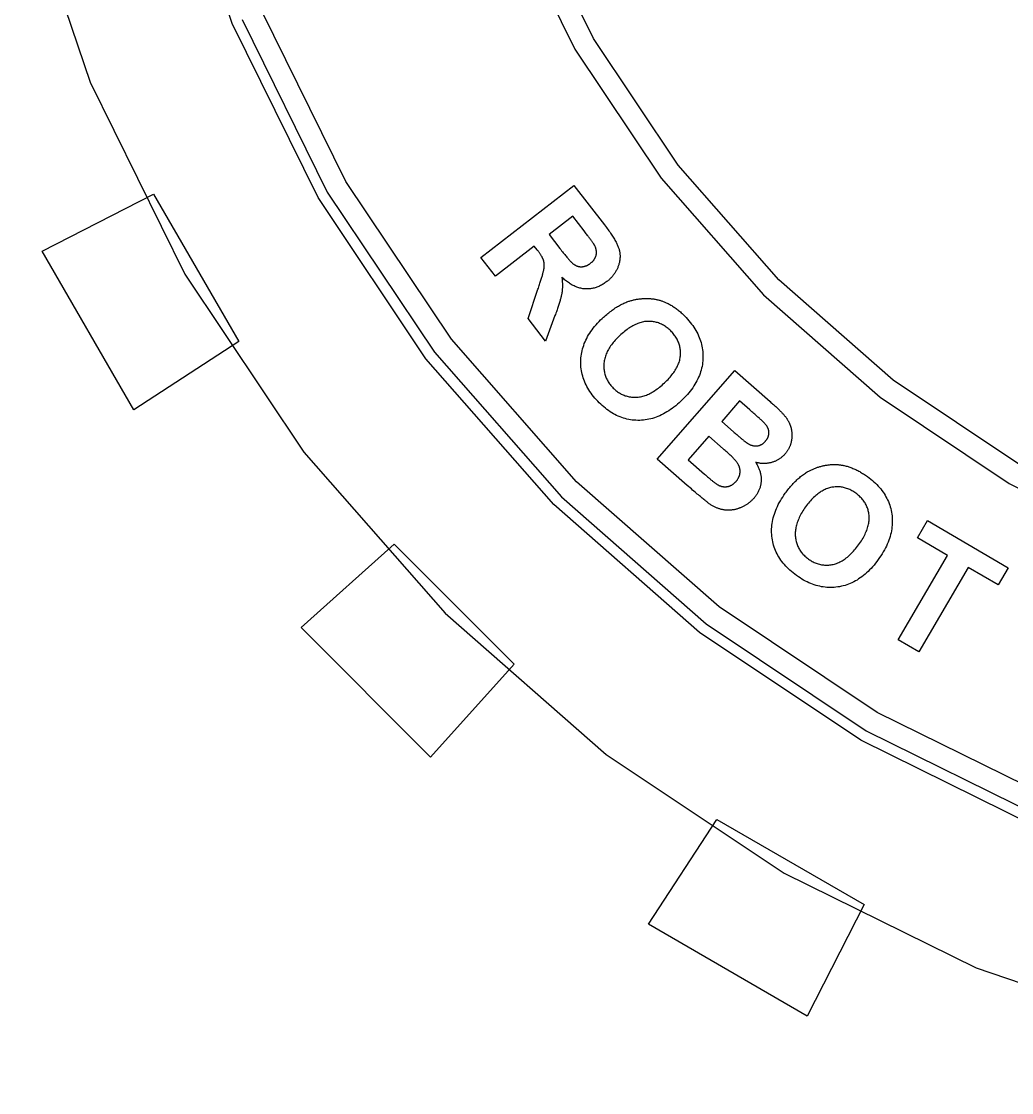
# Model space of a CAD drawing. Header units: millimetres. Extents: x 0.3 to 29.7, y 0.3 to 29.7.
# Drawn here: x 1.73 to 10.04, y 1.26 to 10.25 of the extents above; entities that cross this region are included whole.
import ezdxf

# ---------------------------------------------------------------- set-up
doc = ezdxf.new("R2010")
doc.units = ezdxf.units.MM

msp = doc.modelspace()

# ---------------------------------------------------------------- linework, layer by layer
at = {"layer": 'SILKSCREEN'}
for points in [[(19.7644, 3.4977), (18.2223, 2.9742), (16.6251, 2.6565), (15, 2.55), (13.3749, 2.6565), (11.7777, 2.9742), (10.2356, 3.4977), (8.775, 4.218), (7.4209, 5.1228), (6.1965, 6.1965), (5.1228, 7.4209), (4.218, 8.775), (3.4977, 10.2356), (2.9742, 11.7777)], [(1.7282, 11.4438), (2.3059, 9.7419), (3.1008, 8.13), (4.0993, 6.6356), (5.2844, 5.2844), (6.6356, 4.0993), (8.13, 3.1008), (9.7419, 2.3059), (11.4438, 1.7282), (13.2066, 1.3775), (15, 1.26), (16.7934, 1.3775), (18.5562, 1.7282), (20.2581, 2.3059)], [(19.89, 6.5303), (18.7426, 5.9645), (17.5313, 5.5532), (16.2765, 5.3037), (15, 5.22), (13.7235, 5.3037), (12.4687, 5.5532), (11.2574, 5.9645), (10.11, 6.5303), (9.0463, 7.241), (8.0845, 8.0845), (7.241, 9.0463), (6.5303, 10.11), (5.9645, 11.2574)], [(5.7982, 11.1885), (6.3744, 10.02), (7.0982, 8.9367), (7.9572, 7.9572), (8.9367, 7.0982), (10.02, 6.3744), (11.1885, 5.7982), (12.4222, 5.3794), (13.7, 5.1252), (15, 5.04), (16.3, 5.1252), (17.5778, 5.3794), (18.8115, 5.7982), (19.98, 6.3744)], [(3.5808, 10.27), (4.2959, 8.82), (5.1942, 7.4757), (6.2602, 6.2602), (7.4757, 5.1942), (8.82, 4.2959), (10.27, 3.5808), (11.801, 3.0612), (13.3867, 2.7457), (15, 2.64), (16.6133, 2.7457), (18.199, 3.0612), (19.73, 3.5808), (21.18, 4.2959)], [(21.09, 4.4518), (19.6611, 3.7471), (18.1524, 3.235), (16.5898, 2.9242), (15, 2.82), (13.4102, 2.9242), (11.8476, 3.235), (10.3389, 3.7471), (8.91, 4.4518), (7.5853, 5.337), (6.3874, 6.3874), (5.337, 7.5853), (4.4518, 8.91), (3.7471, 10.3389)]]:
    msp.add_lwpolyline(points, dxfattribs=at)
for points in [[(5.7069, 8.1138), (5.5848, 8.2716), (6.3657, 8.8761), (6.6228, 8.5443), (6.6307, 8.534), (6.6384, 8.5238), (6.6459, 8.5138), (6.653, 8.504), (6.66, 8.4944), (6.6666, 8.485), (6.673, 8.4757), (6.6792, 8.4667), (6.6851, 8.4578), (6.6907, 8.4491), (6.6961, 8.4405), (6.7012, 8.4322), (6.706, 8.424), (6.7106, 8.416), (6.715, 8.4082), (6.7191, 8.4006), (6.7229, 8.3931), (6.7265, 8.3858), (6.7298, 8.3788), (6.7328, 8.3718), (6.7356, 8.3651), (6.7382, 8.3586), (6.7405, 8.3522), (6.7425, 8.346), (6.7443, 8.3399), (6.746, 8.3338), (6.7475, 8.3277), (6.7488, 8.3216), (6.7499, 8.3155), (6.7509, 8.3094), (6.7517, 8.3032), (6.7523, 8.2971), (6.7527, 8.2909), (6.7529, 8.2847), (6.753, 8.2785), (6.7529, 8.2723), (6.7526, 8.2661), (6.7522, 8.2599), (6.7516, 8.2537), (6.7508, 8.2475), (6.7498, 8.2412), (6.7486, 8.235), (6.7473, 8.2287), (6.7458, 8.2224), (6.7441, 8.2161), (6.7422, 8.2098), (6.7402, 8.2035), (6.738, 8.1972), (6.7357, 8.1909), (6.7332, 8.1848), (6.7305, 8.1786), (6.7277, 8.1726), (6.7248, 8.1667), (6.7217, 8.1608), (6.7185, 8.155), (6.7151, 8.1492), (6.7116, 8.1436), (6.708, 8.138), (6.7042, 8.1325), (6.7002, 8.1271), (6.6961, 8.1217), (6.6919, 8.1165), (6.6875, 8.1113), (6.6829, 8.1061), (6.6783, 8.1011), (6.6734, 8.0961), (6.6685, 8.0912), (6.6633, 8.0864), (6.6581, 8.0817), (6.6527, 8.077), (6.6471, 8.0724), (6.6414, 8.0679), (6.6341, 8.0624), (6.6267, 8.0571), (6.6193, 8.0521), (6.6118, 8.0473), (6.6044, 8.0428), (6.5969, 8.0386), (6.5893, 8.0346), (6.5818, 8.0309), (6.5742, 8.0274), (6.5665, 8.0242), (6.5589, 8.0213), (6.5512, 8.0186), (6.5434, 8.0162), (6.5357, 8.0141), (6.5279, 8.0122), (6.5201, 8.0106), (6.5122, 8.0092), (6.5043, 8.0081), (6.4964, 8.0073), (6.4884, 8.0067), (6.4805, 8.0064), (6.4724, 8.0063), (6.4644, 8.0065), (6.4563, 8.007), (6.4482, 8.0078), (6.4401, 8.0088), (6.432, 8.0102), (6.4239, 8.0118), (6.4158, 8.0138), (6.4077, 8.016), (6.3997, 8.0185), (6.3916, 8.0213), (6.3836, 8.0244), (6.3756, 8.0278), (6.3676, 8.0315), (6.3596, 8.0354), (6.3516, 8.0397), (6.3436, 8.0442), (6.3356, 8.0491), (6.3276, 8.0542), (6.3197, 8.0596), (6.3117, 8.0653), (6.3038, 8.0713), (6.2959, 8.0776), (6.288, 8.0842), (6.2801, 8.0911), (6.2722, 8.0982), (6.2643, 8.1057), (6.2651, 8.0995), (6.2658, 8.0934), (6.2665, 8.0874), (6.2671, 8.0814), (6.2676, 8.0754), (6.268, 8.0695), (6.2684, 8.0636), (6.2687, 8.0578), (6.2689, 8.052), (6.2691, 8.0462), (6.2692, 8.0405), (6.2692, 8.0349), (6.2692, 8.0293), (6.2691, 8.0237), (6.2689, 8.0182), (6.2687, 8.0128), (6.2684, 8.0073), (6.268, 8.002), (6.2676, 7.9966), (6.2671, 7.9914), (6.2665, 7.9861), (6.2658, 7.9809), (6.2651, 7.9758), (6.2643, 7.9707), (6.2634, 7.9655), (6.2624, 7.96), (6.2612, 7.9544), (6.26, 7.9485), (6.2585, 7.9423), (6.257, 7.936), (6.2553, 7.9294), (6.2535, 7.9226), (6.2516, 7.9156), (6.2495, 7.9083), (6.2473, 7.9008), (6.245, 7.8931), (6.2426, 7.8851), (6.24, 7.8769), (6.2373, 7.8685), (6.2344, 7.8599), (6.2315, 7.851), (6.2284, 7.8419), (6.2251, 7.8326), (6.2218, 7.8231), (6.2183, 7.8133), (6.2146, 7.8033), (6.2109, 7.7931), (6.207, 7.7826), (6.1284, 7.5693), (5.9823, 7.758), (6.0639, 8.0034), (6.0675, 8.0142), (6.071, 8.0247), (6.0743, 8.0348), (6.0776, 8.0447), (6.0806, 8.0542), (6.0836, 8.0634), (6.0864, 8.0723), (6.0891, 8.0809), (6.0917, 8.0892), (6.0941, 8.0972), (6.0964, 8.1048), (6.0986, 8.1121), (6.1007, 8.1192), (6.1026, 8.1259), (6.1044, 8.1323), (6.106, 8.1383), (6.1076, 8.1441), (6.109, 8.1495), (6.1102, 8.1547), (6.1114, 8.1595), (6.1124, 8.164), (6.1132, 8.1682), (6.114, 8.172), (6.1146, 8.1756), (6.1151, 8.179), (6.1155, 8.1823), (6.1159, 8.1856), (6.1162, 8.1889), (6.1165, 8.1921), (6.1167, 8.1953), (6.1168, 8.1985), (6.1169, 8.2017), (6.117, 8.2048), (6.1169, 8.2079), (6.1168, 8.211), (6.1167, 8.214), (6.1165, 8.217), (6.1162, 8.22), (6.1159, 8.2229), (6.1155, 8.2259), (6.1151, 8.2288), (6.1146, 8.2316), (6.114, 8.2345), (6.1134, 8.2373), (6.1128, 8.24), (6.112, 8.2428), (6.1112, 8.2455), (6.1104, 8.2482), (6.1094, 8.2509), (6.1084, 8.2537), (6.1072, 8.2565), (6.1059, 8.2594), (6.1045, 8.2624), (6.103, 8.2655), (6.1014, 8.2687), (6.0997, 8.2719), (6.0979, 8.2752), (6.096, 8.2786), (6.0939, 8.2821), (6.0918, 8.2856), (6.0895, 8.2893), (6.0872, 8.293), (6.0847, 8.2967), (6.0821, 8.3006), (6.0794, 8.3045), (6.0766, 8.3086), (6.0737, 8.3127), (6.0707, 8.3168), (6.0676, 8.3211), (6.0644, 8.3254), (6.061, 8.3298), (6.0576, 8.3343), (6.033, 8.3661), (5.7069, 8.1138)], [(3.552, 7.566), (2.673, 6.993), (1.902, 8.325), (2.838, 8.802)], [(6.3558, 8.6163), (6.1575, 8.4627), (6.2478, 8.346), (6.255, 8.3367), (6.2621, 8.3277), (6.2689, 8.3191), (6.2755, 8.3108), (6.282, 8.3028), (6.2882, 8.2951), (6.2943, 8.2877), (6.3001, 8.2807), (6.3058, 8.274), (6.3113, 8.2676), (6.3165, 8.2615), (6.3216, 8.2558), (6.3265, 8.2503), (6.3312, 8.2452), (6.3356, 8.2405), (6.3399, 8.236), (6.344, 8.2319), (6.3479, 8.228), (6.3516, 8.2245), (6.3551, 8.2214), (6.3584, 8.2185), (6.3616, 8.216), (6.3645, 8.2138), (6.3672, 8.2119), (6.3698, 8.2102), (6.3725, 8.2086), (6.3751, 8.207), (6.3778, 8.2055), (6.3805, 8.2042), (6.3832, 8.2029), (6.3859, 8.2016), (6.3887, 8.2005), (6.3914, 8.1994), (6.3942, 8.1985), (6.397, 8.1976), (6.3997, 8.1967), (6.4026, 8.196), (6.4054, 8.1954), (6.4082, 8.1948), (6.4111, 8.1943), (6.4139, 8.1939), (6.4168, 8.1936), (6.4197, 8.1933), (6.4226, 8.1932), (6.4255, 8.1931), (6.4285, 8.1931), (6.4314, 8.1931), (6.4344, 8.1933), (6.4374, 8.1935), (6.4404, 8.1938), (6.4434, 8.1942), (6.4464, 8.1947), (6.4494, 8.1953), (6.4523, 8.1959), (6.4553, 8.1966), (6.4583, 8.1975), (6.4613, 8.1984), (6.4642, 8.1994), (6.4672, 8.2005), (6.4702, 8.2016), (6.4731, 8.2029), (6.4761, 8.2042), (6.479, 8.2057), (6.482, 8.2072), (6.4849, 8.2088), (6.4879, 8.2105), (6.4908, 8.2122), (6.4938, 8.2141), (6.4967, 8.216), (6.4996, 8.2181), (6.5026, 8.2202), (6.5055, 8.2224), (6.5087, 8.225), (6.5118, 8.2276), (6.5148, 8.2302), (6.5177, 8.2329), (6.5205, 8.2356), (6.5232, 8.2383), (6.5258, 8.241), (6.5282, 8.2438), (6.5306, 8.2467), (6.5328, 8.2495), (6.535, 8.2524), (6.537, 8.2553), (6.5389, 8.2583), (6.5407, 8.2613), (6.5424, 8.2643), (6.544, 8.2673), (6.5455, 8.2704), (6.5469, 8.2735), (6.5482, 8.2767), (6.5493, 8.2799), (6.5504, 8.2831), (6.5513, 8.2863), (6.5522, 8.2896), (6.5529, 8.2929), (6.5535, 8.2962), (6.554, 8.2996), (6.5544, 8.3029), (6.5546, 8.3063), (6.5548, 8.3097), (6.5549, 8.3131), (6.5548, 8.3165), (6.5547, 8.3199), (6.5544, 8.3233), (6.554, 8.3267), (6.5536, 8.3302), (6.553, 8.3336), (6.5523, 8.3371), (6.5515, 8.3406), (6.5506, 8.3441), (6.5496, 8.3476), (6.5484, 8.3511), (6.5472, 8.3546), (6.5459, 8.3581), (6.5444, 8.3617), (6.5429, 8.3653), (6.5412, 8.3688), (6.5395, 8.3724), (6.5376, 8.376), (6.5365, 8.3779), (6.5351, 8.3801), (6.5336, 8.3825), (6.5318, 8.3852), (6.5298, 8.3881), (6.5276, 8.3913), (6.5251, 8.3948), (6.5225, 8.3985), (6.5196, 8.4025), (6.5166, 8.4067), (6.5133, 8.4112), (6.5098, 8.416), (6.5061, 8.421), (6.5021, 8.4263), (6.498, 8.4318), (6.4936, 8.4376), (6.489, 8.4437), (6.4842, 8.45), (6.4792, 8.4565), (6.474, 8.4634), (6.4685, 8.4705), (6.4629, 8.4778), (6.457, 8.4854), (6.4509, 8.4933), (6.3558, 8.6163)], [(6.6042, 7.7598), (6.6134, 7.7683), (6.6225, 7.7766), (6.6316, 7.7846), (6.6408, 7.7925), (6.6499, 7.8), (6.6589, 7.8074), (6.668, 7.8145), (6.6771, 7.8214), (6.6861, 7.8281), (6.6951, 7.8345), (6.7041, 7.8407), (6.7131, 7.8467), (6.7221, 7.8525), (6.731, 7.858), (6.7399, 7.8633), (6.7489, 7.8683), (6.7578, 7.8732), (6.7667, 7.8778), (6.7755, 7.8821), (6.7844, 7.8863), (6.7932, 7.8902), (6.802, 7.8938), (6.8108, 7.8973), (6.8196, 7.9005), (6.8261, 7.9027), (6.8327, 7.9049), (6.8393, 7.9069), (6.8458, 7.9088), (6.8524, 7.9106), (6.8591, 7.9123), (6.8657, 7.914), (6.8724, 7.9155), (6.879, 7.9169), (6.8857, 7.9183), (6.8924, 7.9195), (6.8992, 7.9206), (6.9059, 7.9216), (6.9127, 7.9226), (6.9195, 7.9234), (6.9263, 7.9241), (6.9331, 7.9247), (6.9399, 7.9252), (6.9468, 7.9257), (6.9536, 7.926), (6.9605, 7.9262), (6.9674, 7.9264), (6.9744, 7.9264), (6.9813, 7.9263), (6.9882, 7.9261), (6.9951, 7.9259), (7.002, 7.9255), (7.0088, 7.9251), (7.0155, 7.9245), (7.0222, 7.9238), (7.0288, 7.9231), (7.0354, 7.9222), (7.042, 7.9212), (7.0484, 7.9201), (7.0549, 7.919), (7.0612, 7.9177), (7.0676, 7.9163), (7.0738, 7.9148), (7.0801, 7.9132), (7.0862, 7.9115), (7.0923, 7.9097), (7.0984, 7.9078), (7.1044, 7.9058), (7.1104, 7.9037), (7.1163, 7.9015), (7.1221, 7.8991), (7.1279, 7.8967), (7.1337, 7.8942), (7.1413, 7.8907), (7.1489, 7.8871), (7.1565, 7.8833), (7.164, 7.8794), (7.1715, 7.8753), (7.179, 7.871), (7.1865, 7.8666), (7.1939, 7.862), (7.2012, 7.8572), (7.2086, 7.8523), (7.2159, 7.8472), (7.2232, 7.8419), (7.2304, 7.8365), (7.2376, 7.8309), (7.2448, 7.8252), (7.252, 7.8193), (7.2591, 7.8132), (7.2662, 7.807), (7.2732, 7.8006), (7.2802, 7.794), (7.2872, 7.7873), (7.2942, 7.7804), (7.3011, 7.7733), (7.308, 7.7661), (7.3202, 7.7528), (7.3318, 7.7394), (7.3429, 7.7259), (7.3535, 7.7123), (7.3635, 7.6986), (7.3729, 7.6848), (7.3818, 7.6708), (7.3902, 7.6568), (7.398, 7.6427), (7.4052, 7.6285), (7.4119, 7.6142), (7.418, 7.5998), (7.4236, 7.5852), (7.4286, 7.5706), (7.4331, 7.5559), (7.4371, 7.541), (7.4404, 7.5261), (7.4433, 7.5111), (7.4456, 7.4959), (7.4473, 7.4807), (7.4485, 7.4653), (7.4491, 7.4499), (7.4492, 7.4343), (7.4487, 7.4187), (7.4477, 7.403), (7.4461, 7.3875), (7.4439, 7.372), (7.4412, 7.3565), (7.4378, 7.3412), (7.4339, 7.3259), (7.4294, 7.3108), (7.4243, 7.2957), (7.4187, 7.2806), (7.4124, 7.2657), (7.4056, 7.2509), (7.3982, 7.2361), (7.3902, 7.2214), (7.3817, 7.2068), (7.3726, 7.1922), (7.3628, 7.1778), (7.3525, 7.1634), (7.3417, 7.1491), (7.3302, 7.1349), (7.3182, 7.1207), (7.3055, 7.1067), (7.2923, 7.0927), (7.2786, 7.0788), (7.2642, 7.065), (7.2497, 7.0516), (7.2351, 7.0389), (7.2204, 7.0266), (7.2057, 7.015), (7.191, 7.004), (7.1762, 6.9935), (7.1614, 6.9836), (7.1465, 6.9742), (7.1316, 6.9655), (7.1167, 6.9573), (7.1017, 6.9497), (7.0866, 6.9427), (7.0715, 6.9362), (7.0564, 6.9304), (7.0412, 6.9251), (7.0259, 6.9203), (7.0107, 6.9162), (6.9953, 6.9126), (6.98, 6.9096), (6.9645, 6.9072), (6.9491, 6.9054), (6.9336, 6.9041), (6.918, 6.9034), (6.9024, 6.9033), (6.8868, 6.9038), (6.8714, 6.9048), (6.8561, 6.9063), (6.841, 6.9084), (6.8259, 6.9111), (6.8111, 6.9143), (6.7963, 6.918), (6.7817, 6.9222), (6.7672, 6.927), (6.7528, 6.9324), (6.7386, 6.9383), (6.7245, 6.9447), (6.7105, 6.9517), (6.6967, 6.9592), (6.683, 6.9672), (6.6695, 6.9758), (6.656, 6.985), (6.6428, 6.9946), (6.6296, 7.0049), (6.6166, 7.0156), (6.6037, 7.0269), (6.5909, 7.0388), (6.5783, 7.0512), (6.5658, 7.0641), (6.5535, 7.0775), (6.5418, 7.091), (6.5306, 7.1046), (6.5199, 7.1183), (6.5099, 7.1321), (6.5003, 7.146), (6.4914, 7.16), (6.4829, 7.174), (6.4751, 7.1882), (6.4678, 7.2024), (6.461, 7.2168), (6.4548, 7.2312), (6.4492, 7.2457), (6.4441, 7.2603), (6.4395, 7.275), (6.4355, 7.2898), (6.4321, 7.3047), (6.4292, 7.3197), (6.4269, 7.3348), (6.4251, 7.3499), (6.4239, 7.3652), (6.4233, 7.3805), (6.4232, 7.396), (6.4236, 7.4115), (6.4246, 7.427), (6.4262, 7.4424), (6.4284, 7.4578), (6.4311, 7.473), (6.4344, 7.4882), (6.4383, 7.5032), (6.4427, 7.5182), (6.4477, 7.5331), (6.4532, 7.5479), (6.4593, 7.5627), (6.466, 7.5773), (6.4733, 7.5919), (6.4811, 7.6063), (6.4894, 7.6207), (6.4984, 7.635), (6.5079, 7.6492), (6.5179, 7.6634), (6.5286, 7.6774), (6.5398, 7.6913), (6.5515, 7.7052), (6.5638, 7.719), (6.5767, 7.7327), (6.5902, 7.7463), (6.6042, 7.7598)], [(6.75, 7.6146), (6.74, 7.605), (6.7304, 7.5954), (6.7212, 7.5859), (6.7124, 7.5763), (6.704, 7.5667), (6.6959, 7.5571), (6.6883, 7.5475), (6.681, 7.5379), (6.6742, 7.5283), (6.6677, 7.5187), (6.6616, 7.5091), (6.6559, 7.4995), (6.6506, 7.4899), (6.6456, 7.4802), (6.6411, 7.4706), (6.6369, 7.461), (6.6332, 7.4514), (6.6298, 7.4417), (6.6268, 7.4321), (6.6242, 7.4225), (6.622, 7.4128), (6.6202, 7.4032), (6.6187, 7.3935), (6.6177, 7.3839), (6.617, 7.3743), (6.6167, 7.3648), (6.6167, 7.3554), (6.6169, 7.3461), (6.6175, 7.3369), (6.6185, 7.3278), (6.6197, 7.3188), (6.6213, 7.3099), (6.6231, 7.3011), (6.6253, 7.2925), (6.6278, 7.2839), (6.6307, 7.2754), (6.6338, 7.267), (6.6373, 7.2587), (6.6411, 7.2505), (6.6452, 7.2424), (6.6496, 7.2345), (6.6543, 7.2266), (6.6594, 7.2188), (6.6647, 7.2111), (6.6704, 7.2035), (6.6764, 7.1961), (6.6828, 7.1887), (6.6894, 7.1814), (6.6963, 7.1743), (6.7033, 7.1675), (6.7104, 7.1611), (6.7176, 7.1549), (6.725, 7.1491), (6.7324, 7.1435), (6.74, 7.1383), (6.7477, 7.1334), (6.7555, 7.1288), (6.7634, 7.1246), (6.7714, 7.1206), (6.7795, 7.117), (6.7878, 7.1136), (6.7962, 7.1106), (6.8047, 7.1079), (6.8133, 7.1055), (6.822, 7.1035), (6.8308, 7.1017), (6.8398, 7.1002), (6.8488, 7.0991), (6.858, 7.0983), (6.8673, 7.0978), (6.8767, 7.0976), (6.8862, 7.0977), (6.8958, 7.0981), (6.9054, 7.099), (6.9151, 7.1002), (6.9248, 7.1019), (6.9345, 7.1039), (6.9443, 7.1064), (6.9541, 7.1092), (6.964, 7.1125), (6.9739, 7.1161), (6.9838, 7.1201), (6.9937, 7.1246), (7.0037, 7.1294), (7.0138, 7.1347), (7.0238, 7.1403), (7.0339, 7.1463), (7.0441, 7.1528), (7.0542, 7.1596), (7.0645, 7.1668), (7.0747, 7.1745), (7.085, 7.1825), (7.0953, 7.1909), (7.1057, 7.1997), (7.1161, 7.209), (7.1265, 7.2186), (7.1366, 7.2283), (7.1463, 7.238), (7.1556, 7.2476), (7.1645, 7.2573), (7.1731, 7.2669), (7.1812, 7.2765), (7.1889, 7.2861), (7.1963, 7.2956), (7.2032, 7.3052), (7.2098, 7.3147), (7.2159, 7.3242), (7.2217, 7.3337), (7.227, 7.3432), (7.232, 7.3527), (7.2366, 7.3621), (7.2408, 7.3715), (7.2446, 7.3809), (7.2479, 7.3903), (7.2509, 7.3997), (7.2535, 7.4091), (7.2557, 7.4184), (7.2576, 7.4277), (7.259, 7.437), (7.26, 7.4463), (7.2606, 7.4556), (7.2609, 7.4647), (7.2609, 7.4739), (7.2606, 7.4829), (7.2599, 7.4918), (7.2589, 7.5007), (7.2576, 7.5095), (7.256, 7.5183), (7.254, 7.5269), (7.2517, 7.5355), (7.2491, 7.544), (7.2461, 7.5524), (7.2428, 7.5608), (7.2392, 7.569), (7.2353, 7.5772), (7.2311, 7.5854), (7.2265, 7.5934), (7.2216, 7.6014), (7.2163, 7.6093), (7.2108, 7.6171), (7.2049, 7.6248), (7.1987, 7.6325), (7.1922, 7.6401), (7.1853, 7.6476), (7.1782, 7.6549), (7.171, 7.662), (7.1637, 7.6686), (7.1563, 7.675), (7.1488, 7.6811), (7.1412, 7.6868), (7.1335, 7.6922), (7.1257, 7.6973), (7.1178, 7.702), (7.1099, 7.7065), (7.1018, 7.7106), (7.0936, 7.7143), (7.0853, 7.7178), (7.0769, 7.721), (7.0684, 7.7238), (7.0598, 7.7263), (7.0512, 7.7284), (7.0424, 7.7303), (7.0335, 7.7318), (7.0245, 7.733), (7.0154, 7.7339), (7.0063, 7.7345), (6.997, 7.7347), (6.9876, 7.7346), (6.9781, 7.7342), (6.9686, 7.7333), (6.9591, 7.7321), (6.9495, 7.7304), (6.9399, 7.7284), (6.9302, 7.726), (6.9205, 7.7232), (6.9108, 7.7199), (6.901, 7.7163), (6.8912, 7.7123), (6.8814, 7.7079), (6.8715, 7.7031), (6.8616, 7.6979), (6.8516, 7.6923), (6.8416, 7.6863), (6.8316, 7.6799), (6.8215, 7.6732), (6.8114, 7.666), (6.8013, 7.6584), (6.7911, 7.6504), (6.7809, 7.6421), (6.7706, 7.6333), (6.7603, 7.6242), (6.75, 7.6146)], [(7.0644, 6.5787), (7.7157, 7.3212), (8.0124, 7.0608), (8.0197, 7.0544), (8.0267, 7.0482), (8.0336, 7.042), (8.0404, 7.036), (8.0469, 7.0301), (8.0533, 7.0242), (8.0595, 7.0185), (8.0655, 7.0129), (8.0713, 7.0074), (8.077, 7.0021), (8.0825, 6.9968), (8.0878, 6.9917), (8.0929, 6.9866), (8.0978, 6.9817), (8.1026, 6.9768), (8.1072, 6.9721), (8.1116, 6.9675), (8.1158, 6.963), (8.1199, 6.9587), (8.1238, 6.9544), (8.1275, 6.9502), (8.131, 6.9462), (8.1343, 6.9422), (8.1375, 6.9384), (8.1405, 6.9346), (8.1435, 6.9307), (8.1464, 6.9269), (8.1492, 6.923), (8.1519, 6.9191), (8.1545, 6.9151), (8.1571, 6.9112), (8.1595, 6.9072), (8.1619, 6.9031), (8.1642, 6.8991), (8.1665, 6.895), (8.1686, 6.8909), (8.1707, 6.8868), (8.1727, 6.8826), (8.1746, 6.8785), (8.1764, 6.8743), (8.1782, 6.87), (8.1799, 6.8658), (8.1814, 6.8615), (8.183, 6.8572), (8.1844, 6.8529), (8.1857, 6.8485), (8.187, 6.8441), (8.1882, 6.8397), (8.1893, 6.8352), (8.1903, 6.8308), (8.1913, 6.8263), (8.1921, 6.8217), (8.1929, 6.8172), (8.1935, 6.8127), (8.1941, 6.8081), (8.1946, 6.8035), (8.195, 6.7989), (8.1953, 6.7943), (8.1956, 6.7896), (8.1957, 6.7849), (8.1958, 6.7803), (8.1957, 6.7756), (8.1956, 6.7708), (8.1954, 6.7661), (8.1951, 6.7613), (8.1947, 6.7566), (8.1943, 6.7518), (8.1937, 6.7469), (8.1931, 6.7421), (8.1923, 6.7373), (8.1915, 6.7324), (8.1906, 6.7275), (8.1896, 6.7226), (8.1885, 6.7178), (8.1873, 6.713), (8.186, 6.7083), (8.1846, 6.7036), (8.1831, 6.6989), (8.1815, 6.6942), (8.1797, 6.6896), (8.1779, 6.6851), (8.1759, 6.6805), (8.1739, 6.676), (8.1717, 6.6715), (8.1694, 6.6671), (8.167, 6.6627), (8.1645, 6.6584), (8.1619, 6.654), (8.1592, 6.6497), (8.1564, 6.6455), (8.1535, 6.6413), (8.1504, 6.6371), (8.1473, 6.6329), (8.144, 6.6288), (8.1407, 6.6247), (8.1372, 6.6207), (8.1334, 6.6164), (8.1295, 6.6122), (8.1255, 6.6082), (8.1214, 6.6042), (8.1173, 6.6004), (8.1131, 6.5967), (8.1088, 6.5931), (8.1045, 6.5896), (8.1001, 6.5862), (8.0956, 6.583), (8.0911, 6.5798), (8.0864, 6.5768), (8.0817, 6.5739), (8.077, 6.5711), (8.0721, 6.5685), (8.0672, 6.5659), (8.0622, 6.5635), (8.0572, 6.5611), (8.052, 6.5589), (8.0468, 6.5568), (8.0416, 6.5548), (8.0362, 6.553), (8.0308, 6.5512), (8.0253, 6.5496), (8.0198, 6.5481), (8.0142, 6.5467), (8.0087, 6.5455), (8.0032, 6.5444), (7.9976, 6.5434), (7.9921, 6.5426), (7.9865, 6.5419), (7.981, 6.5414), (7.9754, 6.541), (7.9699, 6.5407), (7.9643, 6.5405), (7.9588, 6.5405), (7.9532, 6.5407), (7.9476, 6.5409), (7.9421, 6.5413), (7.9365, 6.5419), (7.9309, 6.5425), (7.9253, 6.5434), (7.9198, 6.5443), (7.9142, 6.5454), (7.9086, 6.5466), (7.903, 6.548), (7.8974, 6.5495), (7.8918, 6.5511), (7.8959, 6.5445), (7.8998, 6.5379), (7.9035, 6.5313), (7.9071, 6.5247), (7.9104, 6.5181), (7.9135, 6.5115), (7.9165, 6.5049), (7.9192, 6.4983), (7.9218, 6.4917), (7.9242, 6.485), (7.9263, 6.4784), (7.9283, 6.4718), (7.9301, 6.4652), (7.9317, 6.4586), (7.9331, 6.452), (7.9343, 6.4454), (7.9354, 6.4387), (7.9362, 6.4321), (7.9368, 6.4255), (7.9373, 6.4189), (7.9375, 6.4123), (7.9376, 6.4056), (7.9374, 6.399), (7.9371, 6.3924), (7.9366, 6.3858), (7.9358, 6.3792), (7.935, 6.3727), (7.9339, 6.3662), (7.9326, 6.3598), (7.9312, 6.3535), (7.9296, 6.3472), (7.9278, 6.3409), (7.9259, 6.3347), (7.9237, 6.3286), (7.9214, 6.3225), (7.9189, 6.3165), (7.9163, 6.3105), (7.9134, 6.3046), (7.9104, 6.2987), (7.9072, 6.2929), (7.9039, 6.2872), (7.9003, 6.2815), (7.8966, 6.2758), (7.8927, 6.2702), (7.8886, 6.2647), (7.8843, 6.2592), (7.8799, 6.2538), (7.8753, 6.2484), (7.8716, 6.2442), (7.8678, 6.2401), (7.8639, 6.2361), (7.8599, 6.2321), (7.8559, 6.2283), (7.8518, 6.2245), (7.8476, 6.2208), (7.8433, 6.2172), (7.839, 6.2137), (7.8346, 6.2102), (7.8301, 6.2068), (7.8256, 6.2035), (7.821, 6.2003), (7.8163, 6.1972), (7.8115, 6.1942), (7.8066, 6.1912), (7.8017, 6.1883), (7.7967, 6.1855), (7.7917, 6.1828), (7.7865, 6.1801), (7.7813, 6.1776), (7.776, 6.1751), (7.7706, 6.1727), (7.7652, 6.1704), (7.7597, 6.1682), (7.7543, 6.1661), (7.7488, 6.1641), (7.7434, 6.1623), (7.7379, 6.1605), (7.7325, 6.1589), (7.727, 6.1574), (7.7215, 6.156), (7.7161, 6.1548), (7.7106, 6.1536), (7.7051, 6.1526), (7.6997, 6.1517), (7.6942, 6.1509), (7.6887, 6.1503), (7.6832, 6.1498), (7.6777, 6.1493), (7.6722, 6.149), (7.6668, 6.1489), (7.6613, 6.1488), (7.6558, 6.1489), (7.6503, 6.149), (7.6448, 6.1493), (7.6393, 6.1498), (7.6338, 6.1503), (7.6283, 6.151), (7.6228, 6.1518), (7.6174, 6.1527), (7.6119, 6.1538), (7.6064, 6.155), (7.601, 6.1563), (7.5955, 6.1578), (7.59, 6.1594), (7.5845, 6.1611), (7.579, 6.163), (7.5736, 6.165), (7.5681, 6.1672), (7.5626, 6.1695), (7.5572, 6.1719), (7.5517, 6.1744), (7.5462, 6.1771), (7.5407, 6.1799), (7.5353, 6.1829), (7.5298, 6.186), (7.5243, 6.1892), (7.5188, 6.1925), (7.5133, 6.196), (7.5079, 6.1996), (7.5024, 6.2034), (7.4988, 6.206), (7.4948, 6.2089), (7.4905, 6.2121), (7.4858, 6.2157), (7.4808, 6.2196), (7.4754, 6.2238), (7.4696, 6.2284), (7.4635, 6.2333), (7.4571, 6.2385), (7.4502, 6.2441), (7.443, 6.25), (7.4355, 6.2562), (7.4276, 6.2628), (7.4193, 6.2697), (7.4107, 6.2769), (7.4017, 6.2845), (7.3924, 6.2924), (7.3827, 6.3006), (7.3726, 6.3092), (7.3622, 6.3181), (7.3515, 6.3273), (7.3403, 6.3369), (7.3288, 6.3468), (7.317, 6.357), (7.0644, 6.5787)], [(7.8432, 6.9906), (7.7571, 7.0662), (7.6065, 6.8943), (7.7049, 6.8082), (7.7121, 6.8019), (7.7191, 6.7958), (7.7258, 6.7899), (7.7323, 6.7843), (7.7386, 6.7788), (7.7447, 6.7736), (7.7505, 6.7686), (7.7562, 6.7637), (7.7616, 6.7591), (7.7668, 6.7547), (7.7717, 6.7505), (7.7764, 6.7465), (7.781, 6.7428), (7.7853, 6.7392), (7.7893, 6.7359), (7.7932, 6.7327), (7.7968, 6.7298), (7.8002, 6.7271), (7.8034, 6.7246), (7.8063, 6.7223), (7.809, 6.7202), (7.8116, 6.7183), (7.8138, 6.7167), (7.8159, 6.7152), (7.8194, 6.7128), (7.823, 6.7106), (7.8265, 6.7084), (7.8301, 6.7064), (7.8336, 6.7045), (7.8371, 6.7026), (7.8406, 6.7009), (7.8442, 6.6993), (7.8477, 6.6978), (7.8512, 6.6965), (7.8547, 6.6952), (7.8582, 6.694), (7.8617, 6.693), (7.8652, 6.6921), (7.8687, 6.6912), (7.8722, 6.6905), (7.8756, 6.6899), (7.8791, 6.6894), (7.8826, 6.6891), (7.8861, 6.6888), (7.8895, 6.6886), (7.893, 6.6886), (7.8964, 6.6886), (7.8999, 6.6888), (7.9033, 6.6891), (7.9067, 6.6895), (7.9101, 6.69), (7.9134, 6.6906), (7.9167, 6.6914), (7.92, 6.6922), (7.9232, 6.6932), (7.9264, 6.6943), (7.9296, 6.6955), (7.9327, 6.6968), (7.9358, 6.6983), (7.9388, 6.6998), (7.9418, 6.7015), (7.9448, 6.7033), (7.9478, 6.7052), (7.9507, 6.7072), (7.9536, 6.7093), (7.9564, 6.7116), (7.9592, 6.7139), (7.962, 6.7164), (7.9648, 6.719), (7.9675, 6.7217), (7.9702, 6.7246), (7.9728, 6.7275), (7.9753, 6.7304), (7.9776, 6.7333), (7.9799, 6.7362), (7.9821, 6.7391), (7.9841, 6.742), (7.986, 6.745), (7.9879, 6.7479), (7.9896, 6.7509), (7.9912, 6.7539), (7.9927, 6.7569), (7.9941, 6.7599), (7.9954, 6.7629), (7.9966, 6.7659), (7.9977, 6.769), (7.9987, 6.772), (7.9996, 6.7751), (8.0004, 6.7782), (8.001, 6.7813), (8.0016, 6.7844), (8.0021, 6.7875), (8.0024, 6.7906), (8.0026, 6.7938), (8.0028, 6.7969), (8.0028, 6.8001), (8.0027, 6.8033), (8.0026, 6.8064), (8.0023, 6.8096), (8.0019, 6.8128), (8.0013, 6.8159), (8.0007, 6.8191), (7.9999, 6.8223), (7.9991, 6.8254), (7.9981, 6.8286), (7.997, 6.8317), (7.9957, 6.8349), (7.9944, 6.8381), (7.9929, 6.8412), (7.9914, 6.8443), (7.9897, 6.8475), (7.9879, 6.8506), (7.9859, 6.8538), (7.9839, 6.8569), (7.9817, 6.86), (7.9795, 6.8632), (7.9771, 6.8663), (7.9746, 6.8694), (7.9719, 6.8726), (7.9692, 6.8757), (7.9674, 6.8777), (7.9653, 6.8799), (7.9628, 6.8824), (7.9601, 6.8851), (7.9571, 6.888), (7.9538, 6.8912), (7.9502, 6.8946), (7.9463, 6.8983), (7.9421, 6.9023), (7.9376, 6.9064), (7.9328, 6.9109), (7.9276, 6.9155), (7.9223, 6.9204), (7.9166, 6.9256), (7.9106, 6.931), (7.9043, 6.9366), (7.8977, 6.9425), (7.8908, 6.9487), (7.8836, 6.955), (7.8761, 6.9617), (7.8683, 6.9685), (7.8603, 6.9756), (7.8519, 6.983), (7.8432, 6.9906)], [(7.6194, 6.6645), (7.4982, 6.7707), (7.3239, 6.5721), (7.4628, 6.4506), (7.4695, 6.4448), (7.4759, 6.4391), (7.4822, 6.4337), (7.4883, 6.4285), (7.4942, 6.4234), (7.4999, 6.4186), (7.5054, 6.4139), (7.5107, 6.4095), (7.5158, 6.4052), (7.5207, 6.4011), (7.5255, 6.3973), (7.53, 6.3936), (7.5344, 6.3901), (7.5385, 6.3868), (7.5425, 6.3838), (7.5463, 6.3809), (7.5499, 6.3782), (7.5533, 6.3757), (7.5565, 6.3734), (7.5595, 6.3713), (7.5623, 6.3694), (7.5649, 6.3676), (7.5674, 6.3661), (7.5696, 6.3648), (7.5728, 6.3629), (7.5761, 6.3611), (7.5793, 6.3595), (7.5826, 6.3579), (7.5859, 6.3564), (7.5891, 6.355), (7.5924, 6.3537), (7.5957, 6.3525), (7.599, 6.3514), (7.6024, 6.3504), (7.6057, 6.3495), (7.609, 6.3487), (7.6124, 6.348), (7.6158, 6.3474), (7.6191, 6.3469), (7.6225, 6.3465), (7.6259, 6.3462), (7.6293, 6.346), (7.6328, 6.3459), (7.6362, 6.3459), (7.6396, 6.346), (7.6431, 6.3461), (7.6465, 6.3464), (7.65, 6.3468), (7.6535, 6.3473), (7.6569, 6.3479), (7.6603, 6.3486), (7.6637, 6.3494), (7.6671, 6.3504), (7.6704, 6.3515), (7.6737, 6.3527), (7.677, 6.354), (7.6803, 6.3554), (7.6836, 6.357), (7.6868, 6.3587), (7.69, 6.3604), (7.6932, 6.3624), (7.6963, 6.3644), (7.6994, 6.3665), (7.7025, 6.3688), (7.7056, 6.3712), (7.7087, 6.3737), (7.7117, 6.3763), (7.7147, 6.379), (7.7177, 6.3819), (7.7207, 6.3849), (7.7236, 6.388), (7.7265, 6.3912), (7.7289, 6.394), (7.7312, 6.3968), (7.7335, 6.3997), (7.7356, 6.4025), (7.7377, 6.4054), (7.7396, 6.4082), (7.7415, 6.4111), (7.7433, 6.414), (7.745, 6.4169), (7.7466, 6.4199), (7.7482, 6.4228), (7.7496, 6.4258), (7.751, 6.4287), (7.7522, 6.4317), (7.7534, 6.4347), (7.7545, 6.4377), (7.7555, 6.4408), (7.7564, 6.4438), (7.7573, 6.4468), (7.758, 6.4499), (7.7587, 6.453), (7.7592, 6.4561), (7.7597, 6.4592), (7.7601, 6.4623), (7.7604, 6.4654), (7.7606, 6.4686), (7.7608, 6.4717), (7.7608, 6.4748), (7.7607, 6.4779), (7.7606, 6.481), (7.7604, 6.4842), (7.7601, 6.4873), (7.7597, 6.4904), (7.7592, 6.4936), (7.7586, 6.4967), (7.7579, 6.4998), (7.7572, 6.5029), (7.7563, 6.5061), (7.7554, 6.5092), (7.7544, 6.5123), (7.7533, 6.5154), (7.7521, 6.5185), (7.7508, 6.5217), (7.7494, 6.5248), (7.7479, 6.5279), (7.7464, 6.5311), (7.7447, 6.5342), (7.743, 6.5373), (7.7411, 6.5405), (7.7389, 6.5439), (7.7364, 6.5475), (7.7337, 6.5512), (7.7306, 6.5552), (7.7273, 6.5593), (7.7237, 6.5636), (7.7198, 6.5681), (7.7156, 6.5728), (7.7112, 6.5776), (7.7065, 6.5826), (7.7014, 6.5879), (7.6962, 6.5932), (7.6906, 6.5988), (7.6847, 6.6046), (7.6786, 6.6105), (7.6722, 6.6166), (7.6655, 6.6229), (7.6585, 6.6294), (7.6513, 6.636), (7.6437, 6.6429), (7.6359, 6.6499), (7.6278, 6.6571), (7.6194, 6.6645)], [(8.1399, 6.291), (8.1473, 6.3011), (8.1547, 6.3109), (8.1621, 6.3206), (8.1695, 6.33), (8.177, 6.3391), (8.1845, 6.3481), (8.1921, 6.3568), (8.1996, 6.3653), (8.2072, 6.3736), (8.2149, 6.3816), (8.2225, 6.3894), (8.2302, 6.397), (8.2379, 6.4043), (8.2457, 6.4114), (8.2534, 6.4183), (8.2612, 6.425), (8.2691, 6.4314), (8.2769, 6.4376), (8.2848, 6.4436), (8.2927, 6.4494), (8.3007, 6.4549), (8.3087, 6.4602), (8.3167, 6.4653), (8.3247, 6.4701), (8.3307, 6.4735), (8.3367, 6.4769), (8.3427, 6.4801), (8.3488, 6.4832), (8.3549, 6.4863), (8.3611, 6.4892), (8.3673, 6.4921), (8.3735, 6.4949), (8.3798, 6.4975), (8.3861, 6.5001), (8.3924, 6.5026), (8.3988, 6.505), (8.4052, 6.5073), (8.4117, 6.5095), (8.4182, 6.5116), (8.4247, 6.5136), (8.4313, 6.5155), (8.4379, 6.5173), (8.4445, 6.519), (8.4512, 6.5206), (8.4579, 6.5222), (8.4647, 6.5236), (8.4715, 6.525), (8.4783, 6.5262), (8.4852, 6.5274), (8.492, 6.5284), (8.4988, 6.5294), (8.5055, 6.5302), (8.5123, 6.5309), (8.519, 6.5316), (8.5256, 6.5321), (8.5323, 6.5325), (8.5389, 6.5328), (8.5454, 6.5329), (8.552, 6.533), (8.5585, 6.5329), (8.5649, 6.5328), (8.5714, 6.5325), (8.5778, 6.5322), (8.5842, 6.5317), (8.5905, 6.5311), (8.5968, 6.5304), (8.6031, 6.5295), (8.6093, 6.5286), (8.6156, 6.5276), (8.6217, 6.5264), (8.6279, 6.5252), (8.634, 6.5238), (8.6422, 6.5219), (8.6503, 6.5198), (8.6585, 6.5175), (8.6666, 6.5151), (8.6747, 6.5125), (8.6829, 6.5097), (8.691, 6.5067), (8.6992, 6.5036), (8.7073, 6.5004), (8.7155, 6.4969), (8.7237, 6.4933), (8.7318, 6.4895), (8.7399, 6.4856), (8.7481, 6.4815), (8.7562, 6.4772), (8.7644, 6.4727), (8.7726, 6.4681), (8.7807, 6.4633), (8.7889, 6.4584), (8.797, 6.4533), (8.8051, 6.448), (8.8133, 6.4425), (8.8215, 6.4369), (8.8296, 6.4311), (8.8441, 6.4204), (8.8581, 6.4094), (8.8716, 6.3983), (8.8845, 6.387), (8.897, 6.3754), (8.9089, 6.3637), (8.9203, 6.3517), (8.9311, 6.3395), (8.9415, 6.3272), (8.9513, 6.3146), (8.9606, 6.3018), (8.9694, 6.2888), (8.9777, 6.2756), (8.9854, 6.2622), (8.9926, 6.2486), (8.9993, 6.2348), (9.0055, 6.2208), (9.0112, 6.2066), (9.0163, 6.1922), (9.0209, 6.1776), (9.025, 6.1627), (9.0286, 6.1477), (9.0317, 6.1324), (9.0342, 6.117), (9.0362, 6.1015), (9.0375, 6.0859), (9.0383, 6.0703), (9.0385, 6.0546), (9.0382, 6.039), (9.0372, 6.0232), (9.0357, 6.0075), (9.0336, 5.9917), (9.0309, 5.9759), (9.0276, 5.9601), (9.0237, 5.9442), (9.0193, 5.9283), (9.0142, 5.9124), (9.0086, 5.8964), (9.0024, 5.8804), (8.9957, 5.8643), (8.9883, 5.8483), (8.9804, 5.8321), (8.9718, 5.816), (8.9627, 5.7998), (8.9531, 5.7836), (8.9428, 5.7674), (8.9319, 5.7511), (8.9205, 5.7348), (8.9088, 5.7189), (8.8969, 5.7036), (8.8849, 5.6888), (8.8727, 5.6746), (8.8603, 5.6609), (8.8478, 5.6478), (8.8351, 5.6352), (8.8223, 5.6232), (8.8094, 5.6118), (8.7962, 5.6009), (8.783, 5.5906), (8.7695, 5.5808), (8.7559, 5.5716), (8.7422, 5.563), (8.7283, 5.5549), (8.7142, 5.5473), (8.7, 5.5404), (8.6857, 5.5339), (8.6711, 5.5281), (8.6565, 5.5228), (8.6416, 5.518), (8.6266, 5.5138), (8.6115, 5.5102), (8.5962, 5.5071), (8.5808, 5.5046), (8.5655, 5.5026), (8.5502, 5.5012), (8.5349, 5.5004), (8.5197, 5.5001), (8.5044, 5.5004), (8.4892, 5.5012), (8.4741, 5.5026), (8.4589, 5.5045), (8.4438, 5.507), (8.4287, 5.5101), (8.4136, 5.5137), (8.3986, 5.5179), (8.3836, 5.5226), (8.3686, 5.5279), (8.3537, 5.5338), (8.3387, 5.5402), (8.3238, 5.5472), (8.309, 5.5547), (8.2941, 5.5628), (8.2793, 5.5714), (8.2645, 5.5806), (8.2497, 5.5904), (8.235, 5.6007), (8.2204, 5.6115), (8.2063, 5.6225), (8.1927, 5.6338), (8.1796, 5.6452), (8.1671, 5.6568), (8.1551, 5.6686), (8.1436, 5.6806), (8.1327, 5.6928), (8.1222, 5.7052), (8.1124, 5.7177), (8.103, 5.7305), (8.0941, 5.7435), (8.0858, 5.7567), (8.0781, 5.77), (8.0708, 5.7836), (8.0641, 5.7974), (8.0579, 5.8113), (8.0522, 5.8255), (8.047, 5.8398), (8.0424, 5.8544), (8.0383, 5.8691), (8.0348, 5.884), (8.0317, 5.8992), (8.0292, 5.9145), (8.0272, 5.9299), (8.0258, 5.9454), (8.025, 5.9609), (8.0248, 5.9764), (8.0251, 5.9919), (8.026, 6.0074), (8.0275, 6.023), (8.0295, 6.0386), (8.0321, 6.0542), (8.0353, 6.0698), (8.039, 6.0855), (8.0434, 6.1012), (8.0483, 6.1169), (8.0537, 6.1326), (8.0598, 6.1483), (8.0664, 6.1641), (8.0736, 6.1799), (8.0813, 6.1957), (8.0897, 6.2115), (8.0986, 6.2274), (8.108, 6.2432), (8.1181, 6.2591), (8.1287, 6.2751), (8.1399, 6.291)], [(8.3106, 6.1764), (8.3026, 6.1651), (8.2951, 6.1538), (8.2879, 6.1427), (8.2811, 6.1316), (8.2746, 6.1205), (8.2686, 6.1096), (8.2629, 6.0987), (8.2576, 6.0879), (8.2527, 6.0771), (8.2482, 6.0664), (8.2441, 6.0558), (8.2403, 6.0453), (8.237, 6.0348), (8.234, 6.0244), (8.2314, 6.0141), (8.2291, 6.0039), (8.2273, 5.9937), (8.2258, 5.9836), (8.2248, 5.9735), (8.2241, 5.9636), (8.2237, 5.9537), (8.2238, 5.9438), (8.2243, 5.9341), (8.2251, 5.9244), (8.2263, 5.9149), (8.2277, 5.9055), (8.2295, 5.8962), (8.2315, 5.8872), (8.2339, 5.8783), (8.2365, 5.8695), (8.2394, 5.8609), (8.2427, 5.8525), (8.2462, 5.8442), (8.25, 5.8361), (8.2541, 5.8282), (8.2585, 5.8204), (8.2632, 5.8127), (8.2681, 5.8053), (8.2734, 5.798), (8.279, 5.7908), (8.2848, 5.7838), (8.291, 5.777), (8.2974, 5.7703), (8.3041, 5.7638), (8.3112, 5.7574), (8.3185, 5.7512), (8.3261, 5.7452), (8.334, 5.7393), (8.3421, 5.7337), (8.3503, 5.7284), (8.3585, 5.7234), (8.3667, 5.7187), (8.375, 5.7144), (8.3834, 5.7104), (8.3918, 5.7067), (8.4003, 5.7034), (8.4088, 5.7004), (8.4174, 5.6977), (8.426, 5.6954), (8.4347, 5.6933), (8.4435, 5.6916), (8.4523, 5.6903), (8.4611, 5.6892), (8.47, 5.6885), (8.479, 5.6881), (8.488, 5.6881), (8.497, 5.6883), (8.5061, 5.6889), (8.5153, 5.6899), (8.5245, 5.6911), (8.5338, 5.6927), (8.5431, 5.6946), (8.5524, 5.6969), (8.5617, 5.6996), (8.571, 5.7027), (8.5802, 5.7062), (8.5893, 5.7101), (8.5985, 5.7143), (8.6076, 5.719), (8.6166, 5.7241), (8.6256, 5.7296), (8.6346, 5.7354), (8.6435, 5.7417), (8.6524, 5.7484), (8.6612, 5.7554), (8.67, 5.7629), (8.6788, 5.7707), (8.6875, 5.779), (8.6962, 5.7876), (8.7048, 5.7967), (8.7134, 5.8061), (8.722, 5.816), (8.7305, 5.8262), (8.739, 5.8368), (8.7474, 5.8479), (8.7558, 5.8593), (8.7639, 5.8707), (8.7716, 5.8821), (8.7789, 5.8933), (8.7858, 5.9045), (8.7924, 5.9155), (8.7985, 5.9265), (8.8043, 5.9374), (8.8097, 5.9482), (8.8147, 5.9589), (8.8193, 5.9695), (8.8235, 5.98), (8.8273, 5.9904), (8.8308, 6.0007), (8.8339, 6.011), (8.8366, 6.0211), (8.8389, 6.0312), (8.8408, 6.0411), (8.8423, 6.051), (8.8435, 6.0608), (8.8442, 6.0705), (8.8446, 6.0801), (8.8446, 6.0896), (8.8442, 6.099), (8.8434, 6.1083), (8.8423, 6.1175), (8.8408, 6.1266), (8.8391, 6.1355), (8.837, 6.1443), (8.8347, 6.153), (8.832, 6.1615), (8.8291, 6.1699), (8.8258, 6.1781), (8.8222, 6.1862), (8.8183, 6.1942), (8.8141, 6.2021), (8.8096, 6.2098), (8.8048, 6.2173), (8.7997, 6.2248), (8.7943, 6.2321), (8.7886, 6.2392), (8.7826, 6.2463), (8.7762, 6.2531), (8.7696, 6.2599), (8.7627, 6.2665), (8.7554, 6.273), (8.7478, 6.2793), (8.74, 6.2855), (8.7318, 6.2916), (8.7234, 6.2974), (8.715, 6.3029), (8.7066, 6.3081), (8.6981, 6.3129), (8.6896, 6.3174), (8.681, 6.3216), (8.6725, 6.3254), (8.6638, 6.3289), (8.6552, 6.3321), (8.6465, 6.3349), (8.6377, 6.3374), (8.629, 6.3395), (8.6202, 6.3413), (8.6113, 6.3428), (8.6024, 6.344), (8.5935, 6.3448), (8.5846, 6.3453), (8.5756, 6.3454), (8.5666, 6.3452), (8.5575, 6.3447), (8.5484, 6.3439), (8.5393, 6.3427), (8.5301, 6.3412), (8.5209, 6.3393), (8.5117, 6.3371), (8.5025, 6.3344), (8.4934, 6.3314), (8.4843, 6.3279), (8.4753, 6.3241), (8.4662, 6.3199), (8.4573, 6.3153), (8.4483, 6.3103), (8.4394, 6.3049), (8.4306, 6.2991), (8.4218, 6.2929), (8.413, 6.2863), (8.4042, 6.2793), (8.3955, 6.2719), (8.3869, 6.2641), (8.3782, 6.256), (8.3696, 6.2474), (8.3611, 6.2384), (8.3526, 6.2291), (8.3441, 6.2193), (8.3357, 6.2092), (8.3273, 6.1987), (8.3189, 6.1877), (8.3106, 6.1764)], [(9.2607, 4.9602), (9.0885, 5.0607), (9.5019, 5.7696), (9.2487, 5.9175), (9.333, 6.0618), (10.011, 5.6664), (9.927, 5.5218), (9.6744, 5.6691), (9.2607, 4.9602)], [(5.865, 4.857), (5.163, 4.077), (4.077, 5.163), (4.857, 5.865)], [(8.802, 2.838), (8.325, 1.902), (6.993, 2.673), (7.566, 3.552)]]:
    msp.add_lwpolyline(points, close=True, dxfattribs=at)

doc.saveas('drawing.dxf')
